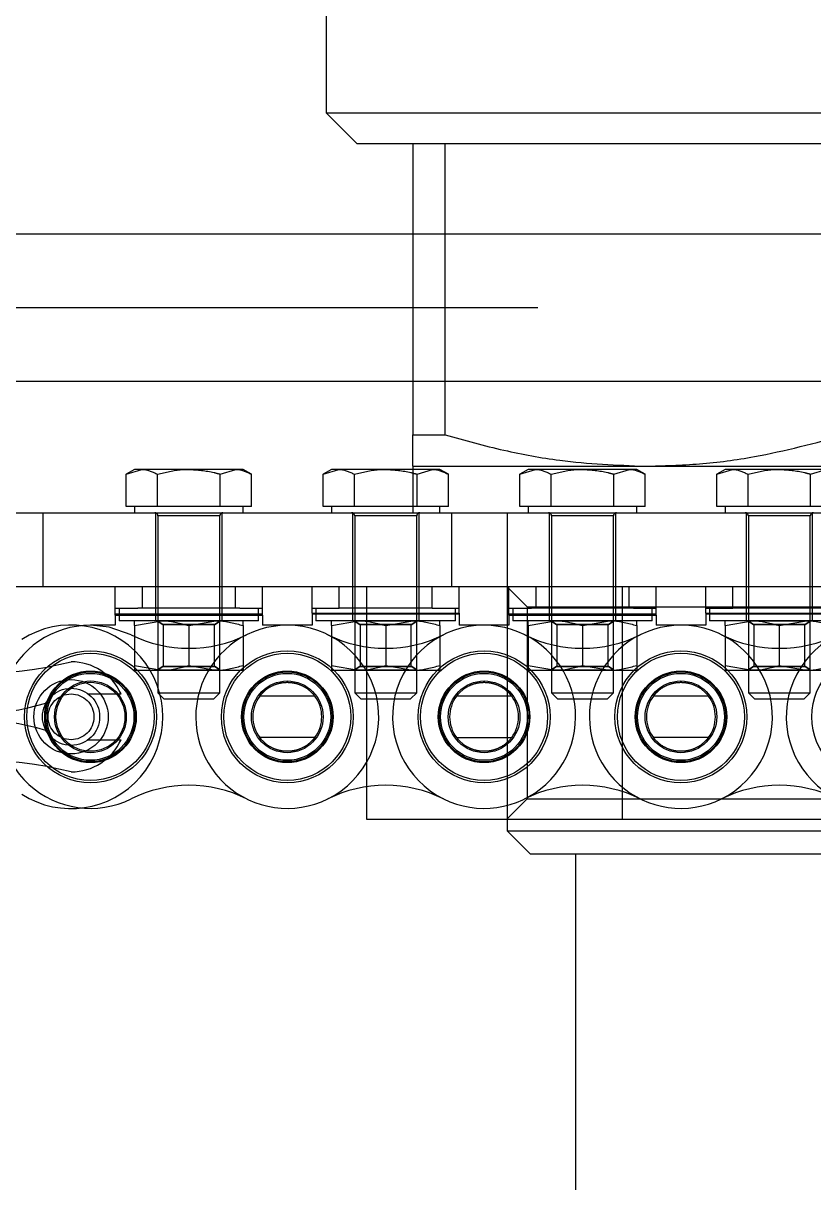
# Model space of a CAD drawing. Header units: metres. Extents: x 0 to 21025, y 0 to 14850.
# Drawn here: x 6182 to 6233, y 13225.5 to 13300.3 of the extents above; entities that cross this region are included whole.
import ezdxf

# ---------------------------------------------------------------- set-up
doc = ezdxf.new("R2010")
doc.units = ezdxf.units.M
doc.header["$LTSCALE"] = 25
doc.linetypes.add('HIDDEN2', pattern=[4.7625, 3.175, -1.5875])
doc.layers.add('SL4', color=4, linetype='Continuous')
doc.layers.add('ST1', color=7, linetype='HIDDEN2')

msp = doc.modelspace()

# ---------------------------------------------------------------- linework, layer by layer
at = {"layer": 'SL4'}
for p, q in [((6201.529, 13318.284), (6201.529, 13294.484)), ((6201.529, 13294.484), (6203.529, 13292.484)), ((6201.529, 13294.484), (6237.129, 13294.484)), ((6237.129, 13292.484), (6203.529, 13292.484)), ((6207.129, 13292.484), (6207.129, 13286.681)), ((6209.218, 13286.681), (6209.218, 13292.484)), ((5540.514, 13286.681), (6485.517, 13286.681)), ((6490.514, 13277.156), (5540.514, 13277.156))]:
    msp.add_line(p, q, dxfattribs=at)
at = {"layer": 'ST1'}
for p, q in [((6207.129, 13286.681), (6207.129, 13273.704)), ((6209.218, 13273.704), (6209.218, 13286.681)), ((5540.514, 13281.919), (6540.514, 13281.919)), ((6540.514, 13277.156), (5540.514, 13277.156)), ((6207.129, 13273.704), (6209.218, 13273.704)), ((6207.129, 13271.684), (6222.129, 13271.684)), ((6207.129, 13271.684), (6207.129, 13268.684)), ((6222.129, 13271.684), (6237.129, 13271.684)), ((6188.638, 13271.171), (6189.648, 13271.484)), ((6189.179, 13271.484), (6188.638, 13271.171)), ((6188.638, 13269.084), (6188.638, 13271.171)), ((6189.648, 13271.484), (6189.179, 13271.484)), ((6192.679, 13271.484), (6189.648, 13271.484)), ((6190.658, 13269.084), (6190.658, 13271.171)), ((6195.71, 13271.484), (6192.679, 13271.484)), ((6194.7, 13271.171), (6195.71, 13271.484)), ((6194.7, 13269.084), (6194.7, 13271.171)), ((6196.179, 13271.484), (6195.71, 13271.484)), ((6196.721, 13271.171), (6196.179, 13271.484)), ((6196.721, 13269.084), (6196.721, 13271.171)), ((6201.338, 13271.171), (6202.348, 13271.484)), ((6201.879, 13271.484), (6201.338, 13271.171)), ((6201.338, 13269.084), (6201.338, 13271.171)), ((6202.348, 13271.484), (6201.879, 13271.484)), ((6205.379, 13271.484), (6202.348, 13271.484)), ((6203.358, 13269.084), (6203.358, 13271.171)), ((6208.41, 13271.484), (6205.379, 13271.484)), ((6207.4, 13271.171), (6208.41, 13271.484)), ((6207.4, 13269.084), (6207.4, 13271.171)), ((6208.879, 13271.484), (6208.41, 13271.484)), ((6209.421, 13271.171), (6208.879, 13271.484)), ((6209.421, 13269.084), (6209.421, 13271.171)), ((6214.038, 13271.171), (6215.048, 13271.484)), ((6214.579, 13271.484), (6214.038, 13271.171)), ((6214.038, 13269.084), (6214.038, 13271.171)), ((6215.048, 13271.484), (6214.579, 13271.484)), ((6218.079, 13271.484), (6215.048, 13271.484)), ((6216.058, 13269.084), (6216.058, 13271.171)), ((6221.11, 13271.484), (6218.079, 13271.484)), ((6220.1, 13271.171), (6221.11, 13271.484)), ((6220.1, 13269.084), (6220.1, 13271.171)), ((6221.579, 13271.484), (6221.11, 13271.484)), ((6222.121, 13271.171), (6221.579, 13271.484)), ((6222.121, 13269.084), (6222.121, 13271.171)), ((6226.738, 13271.171), (6227.748, 13271.484)), ((6227.279, 13271.484), (6226.738, 13271.171)), ((6226.738, 13269.084), (6226.738, 13271.171)), ((6227.748, 13271.484), (6227.279, 13271.484)), ((6230.779, 13271.484), (6227.748, 13271.484)), ((6228.758, 13269.084), (6228.758, 13271.171)), ((6233.81, 13271.484), (6230.779, 13271.484)), ((6232.8, 13271.171), (6233.81, 13271.484)), ((6232.8, 13269.084), (6232.8, 13271.171)), ((6178.269, 13268.684), (6183.269, 13268.684)), ((6183.269, 13263.921), (6183.269, 13268.684)), ((6183.269, 13268.684), (6290.989, 13268.684)), ((6189.648, 13269.084), (6188.638, 13269.084)), ((6189.179, 13269.084), (6189.179, 13268.684)), ((6190.658, 13269.084), (6189.648, 13269.084)), ((6190.529, 13268.684), (6190.529, 13263.921)), ((6192.679, 13269.084), (6190.658, 13269.084)), ((6194.7, 13269.084), (6192.679, 13269.084)), ((6195.71, 13269.084), (6194.7, 13269.084)), ((6194.829, 13263.921), (6194.829, 13268.684)), ((6196.721, 13269.084), (6195.71, 13269.084)), ((6196.179, 13268.684), (6196.179, 13269.084)), ((6202.348, 13269.084), (6201.338, 13269.084)), ((6201.879, 13269.084), (6201.879, 13268.684)), ((6203.358, 13269.084), (6202.348, 13269.084)), ((6203.229, 13268.684), (6203.229, 13263.921)), ((6205.379, 13269.084), (6203.358, 13269.084)), ((6207.4, 13269.084), (6205.379, 13269.084)), ((6208.41, 13269.084), (6207.4, 13269.084)), ((6207.529, 13263.921), (6207.529, 13268.684)), ((6209.421, 13269.084), (6208.41, 13269.084)), ((6208.879, 13268.684), (6208.879, 13269.084)), ((6209.629, 13268.684), (6209.629, 13263.921)), ((6213.228, 13268.684), (6213.228, 13248.163)), ((6215.048, 13269.084), (6214.038, 13269.084)), ((6214.579, 13269.084), (6214.579, 13268.684)), ((6216.058, 13269.084), (6215.048, 13269.084)), ((6215.929, 13268.684), (6215.929, 13263.921)), ((6218.079, 13269.084), (6216.058, 13269.084)), ((6220.1, 13269.084), (6218.079, 13269.084)), ((6221.11, 13269.084), (6220.1, 13269.084)), ((6220.229, 13263.921), (6220.229, 13268.684)), ((6222.121, 13269.084), (6221.11, 13269.084)), ((6221.579, 13268.684), (6221.579, 13269.084)), ((6227.748, 13269.084), (6226.738, 13269.084)), ((6227.279, 13269.084), (6227.279, 13268.684)), ((6228.758, 13269.084), (6227.748, 13269.084)), ((6228.629, 13268.684), (6228.629, 13263.921)), ((6230.779, 13269.084), (6228.758, 13269.084)), ((6232.8, 13269.084), (6230.779, 13269.084)), ((6233.81, 13269.084), (6232.8, 13269.084)), ((6232.929, 13263.921), (6232.929, 13268.684)), ((6194.679, 13268.484), (6190.679, 13268.484)), ((6190.679, 13268.484), (6190.679, 13257.074)), ((6194.679, 13257.074), (6194.679, 13268.484)), ((6207.379, 13268.484), (6203.379, 13268.484)), ((6203.379, 13268.484), (6203.379, 13257.074)), ((6207.379, 13257.074), (6207.379, 13268.484)), ((6220.079, 13268.484), (6216.079, 13268.484)), ((6216.079, 13268.484), (6216.079, 13257.074)), ((6220.079, 13257.074), (6220.079, 13268.484)), ((6232.779, 13268.484), (6228.779, 13268.484)), ((6228.779, 13268.484), (6228.779, 13257.074)), ((6232.779, 13257.074), (6232.779, 13268.484)), ((6178.269, 13263.921), (6183.269, 13263.921)), ((6183.269, 13263.921), (6290.989, 13263.921)), ((6187.929, 13262.521), (6187.929, 13263.921)), ((6189.679, 13262.521), (6189.679, 13263.921)), ((6190.529, 13263.921), (6190.529, 13262.521)), ((6194.829, 13262.521), (6194.829, 13263.921)), ((6195.679, 13262.521), (6195.679, 13263.921)), ((6197.429, 13262.521), (6197.429, 13263.921)), ((6200.629, 13262.521), (6200.629, 13263.921)), ((6202.379, 13262.521), (6202.379, 13263.921)), ((6203.229, 13263.921), (6203.229, 13262.521)), ((6204.134, 13263.921), (6204.134, 13248.921)), ((6207.529, 13262.521), (6207.529, 13263.921)), ((6208.379, 13262.521), (6208.379, 13263.921)), ((6210.129, 13262.521), (6210.129, 13263.921)), ((6213.203, 13263.921), (6214.504, 13262.62)), ((6213.329, 13262.521), (6213.329, 13263.921)), ((6215.079, 13262.521), (6215.079, 13263.921)), ((6215.929, 13263.921), (6215.929, 13262.521)), ((6220.229, 13262.521), (6220.229, 13263.921)), ((6220.631, 13263.921), (6220.631, 13248.921)), ((6221.079, 13262.521), (6221.079, 13263.921)), ((6222.829, 13262.521), (6222.829, 13263.921)), ((6226.029, 13262.521), (6226.029, 13263.921)), ((6227.779, 13262.521), (6227.779, 13263.921)), ((6228.629, 13263.921), (6228.629, 13262.521)), ((6232.929, 13262.521), (6232.929, 13263.921)), ((6214.504, 13262.62), (6259.754, 13262.62)), ((6214.504, 13262.62), (6214.504, 13250.223)), ((6187.929, 13262.521), (6189.395, 13262.521)), ((6187.929, 13262.084), (6187.929, 13262.521)), ((6187.929, 13262.171), (6197.429, 13262.171)), ((6187.929, 13262.084), (6197.429, 13262.084)), ((6187.929, 13262.084), (6187.929, 13261.426)), ((6188.179, 13262.521), (6188.179, 13261.721)), ((6195.963, 13262.521), (6189.395, 13262.521)), ((6190.529, 13262.521), (6190.529, 13261.721)), ((6194.829, 13261.721), (6194.829, 13262.521)), ((6195.963, 13262.521), (6197.429, 13262.521)), ((6197.179, 13261.721), (6197.179, 13262.521)), ((6197.429, 13262.084), (6197.429, 13262.521)), ((6197.429, 13262.084), (6197.429, 13261.426)), ((6200.629, 13262.521), (6202.379, 13262.521)), ((6200.629, 13262.209), (6200.629, 13262.521)), ((6200.629, 13262.209), (6210.129, 13262.209)), ((6200.629, 13262.209), (6200.629, 13261.426)), ((6200.629, 13262.171), (6210.129, 13262.171)), ((6200.879, 13262.521), (6200.879, 13261.721)), ((6208.379, 13262.521), (6202.379, 13262.521)), ((6203.229, 13262.521), (6203.229, 13261.721)), ((6207.529, 13261.721), (6207.529, 13262.521)), ((6208.379, 13262.521), (6210.129, 13262.521)), ((6209.879, 13261.721), (6209.879, 13262.521)), ((6210.129, 13262.209), (6210.129, 13262.521)), ((6210.129, 13262.209), (6210.129, 13261.426)), ((6213.329, 13262.521), (6214.795, 13262.521)), ((6213.329, 13262.084), (6213.329, 13262.521)), ((6213.329, 13262.171), (6222.829, 13262.171)), ((6213.329, 13262.084), (6222.829, 13262.084)), ((6213.329, 13262.084), (6213.329, 13261.426)), ((6213.579, 13262.521), (6213.579, 13261.721)), ((6221.363, 13262.521), (6214.795, 13262.521)), ((6215.929, 13262.521), (6215.929, 13261.721)), ((6220.229, 13261.721), (6220.229, 13262.521)), ((6221.363, 13262.521), (6222.829, 13262.521)), ((6222.579, 13261.721), (6222.579, 13262.521)), ((6222.829, 13262.084), (6222.829, 13262.521)), ((6222.829, 13262.084), (6222.829, 13261.426)), ((6226.029, 13262.521), (6227.779, 13262.521)), ((6226.029, 13262.209), (6226.029, 13262.521)), ((6226.029, 13262.209), (6235.529, 13262.209)), ((6226.029, 13262.209), (6226.029, 13261.426)), ((6226.029, 13262.171), (6235.529, 13262.171)), ((6226.279, 13262.521), (6226.279, 13261.721)), ((6233.779, 13262.521), (6227.779, 13262.521)), ((6228.629, 13262.521), (6228.629, 13261.721)), ((6232.929, 13261.721), (6232.929, 13262.521)), ((6187.929, 13261.426), (6186.329, 13261.426)), ((6197.179, 13261.721), (6188.179, 13261.721)), ((6189.179, 13261.409), (6190.929, 13261.721)), ((6189.179, 13261.409), (6189.179, 13258.834)), ((6190.679, 13261.721), (6190.679, 13261.696)), ((6190.679, 13261.721), (6191.029, 13261.476)), ((6194.679, 13261.696), (6190.679, 13261.696)), ((6190.679, 13261.696), (6191.029, 13261.451)), ((6194.329, 13261.476), (6191.029, 13261.476)), ((6191.029, 13261.476), (6191.029, 13261.451)), ((6194.329, 13261.451), (6191.029, 13261.451)), ((6191.029, 13261.451), (6191.029, 13258.766)), ((6192.679, 13261.409), (6194.429, 13261.721)), ((6192.679, 13261.409), (6192.679, 13258.834)), ((6194.329, 13261.476), (6194.679, 13261.721)), ((6194.329, 13261.451), (6194.679, 13261.696)), ((6194.329, 13261.451), (6194.329, 13261.476)), ((6194.329, 13258.766), (6194.329, 13261.451)), ((6194.679, 13261.696), (6194.679, 13261.721)), ((6196.179, 13261.409), (6196.179, 13258.834)), ((6199.029, 13261.426), (6197.429, 13261.426)), ((6200.629, 13261.426), (6199.029, 13261.426)), ((6209.879, 13261.721), (6200.879, 13261.721)), ((6201.879, 13261.409), (6203.629, 13261.721)), ((6201.879, 13261.409), (6201.879, 13258.834)), ((6203.379, 13261.721), (6203.379, 13261.696)), ((6203.379, 13261.721), (6203.729, 13261.476)), ((6207.379, 13261.696), (6203.379, 13261.696)), ((6203.379, 13261.696), (6203.729, 13261.451)), ((6207.029, 13261.476), (6203.729, 13261.476)), ((6203.729, 13261.476), (6203.729, 13261.451)), ((6207.029, 13261.451), (6203.729, 13261.451)), ((6203.729, 13261.451), (6203.729, 13258.766)), ((6205.379, 13261.409), (6207.129, 13261.721)), ((6205.379, 13261.409), (6205.379, 13258.834)), ((6207.029, 13261.476), (6207.379, 13261.721)), ((6207.029, 13261.451), (6207.379, 13261.696)), ((6207.029, 13261.451), (6207.029, 13261.476)), ((6207.029, 13258.766), (6207.029, 13261.451)), ((6207.379, 13261.696), (6207.379, 13261.721)), ((6208.879, 13261.409), (6208.879, 13258.834)), ((6211.729, 13261.426), (6210.129, 13261.426)), ((6213.329, 13261.426), (6211.729, 13261.426)), ((6222.579, 13261.721), (6213.579, 13261.721)), ((6214.579, 13261.409), (6216.329, 13261.721)), ((6214.579, 13261.409), (6214.579, 13258.834)), ((6216.079, 13261.721), (6216.079, 13261.696)), ((6216.079, 13261.721), (6216.429, 13261.476)), ((6220.079, 13261.696), (6216.079, 13261.696)), ((6216.079, 13261.696), (6216.429, 13261.451)), ((6219.729, 13261.476), (6216.429, 13261.476)), ((6216.429, 13261.476), (6216.429, 13261.451)), ((6219.729, 13261.451), (6216.429, 13261.451)), ((6216.429, 13261.451), (6216.429, 13258.766)), ((6218.079, 13261.409), (6219.829, 13261.721)), ((6218.079, 13261.409), (6218.079, 13258.834)), ((6219.729, 13261.476), (6220.079, 13261.721)), ((6219.729, 13261.451), (6220.079, 13261.696)), ((6219.729, 13261.451), (6219.729, 13261.476)), ((6219.729, 13258.766), (6219.729, 13261.451)), ((6220.079, 13261.696), (6220.079, 13261.721)), ((6221.579, 13261.409), (6221.579, 13258.834)), ((6224.429, 13261.426), (6222.829, 13261.426)), ((6226.029, 13261.426), (6224.429, 13261.426)), ((6235.279, 13261.721), (6226.279, 13261.721)), ((6227.279, 13261.409), (6229.029, 13261.721)), ((6227.279, 13261.409), (6227.279, 13258.834)), ((6228.779, 13261.721), (6228.779, 13261.696)), ((6228.779, 13261.721), (6229.129, 13261.476)), ((6232.779, 13261.696), (6228.779, 13261.696)), ((6228.779, 13261.696), (6229.129, 13261.451)), ((6232.429, 13261.476), (6229.129, 13261.476)), ((6229.129, 13261.476), (6229.129, 13261.451)), ((6232.429, 13261.451), (6229.129, 13261.451)), ((6229.129, 13261.451), (6229.129, 13258.766)), ((6230.779, 13261.409), (6232.529, 13261.721)), ((6230.779, 13261.409), (6230.779, 13258.834)), ((6232.429, 13261.476), (6232.779, 13261.721)), ((6232.429, 13261.451), (6232.779, 13261.696)), ((6232.429, 13261.451), (6232.429, 13261.476)), ((6232.429, 13258.766), (6232.429, 13261.451)), ((6232.779, 13261.696), (6232.779, 13261.721)), ((6189.179, 13258.834), (6190.929, 13258.521)), ((6189.179, 13258.521), (6190.929, 13258.521)), ((6191.029, 13258.792), (6190.679, 13258.547)), ((6191.029, 13258.766), (6190.679, 13258.521)), ((6190.679, 13258.547), (6194.679, 13258.547)), ((6190.929, 13258.521), (6194.429, 13258.521)), ((6191.029, 13258.792), (6194.329, 13258.792)), ((6191.029, 13258.766), (6194.329, 13258.766)), ((6192.679, 13258.834), (6194.429, 13258.521)), ((6194.679, 13258.547), (6194.329, 13258.792)), ((6194.679, 13258.521), (6194.329, 13258.766)), ((6194.429, 13258.521), (6196.179, 13258.521)), ((6201.879, 13258.834), (6203.629, 13258.521)), ((6201.879, 13258.521), (6203.629, 13258.521)), ((6203.729, 13258.792), (6203.379, 13258.547)), ((6203.729, 13258.766), (6203.379, 13258.521)), ((6203.379, 13258.547), (6207.379, 13258.547)), ((6203.629, 13258.521), (6207.129, 13258.521)), ((6203.729, 13258.792), (6207.029, 13258.792)), ((6203.729, 13258.766), (6207.029, 13258.766)), ((6205.379, 13258.834), (6207.129, 13258.521)), ((6207.379, 13258.547), (6207.029, 13258.792)), ((6207.379, 13258.521), (6207.029, 13258.766)), ((6207.129, 13258.521), (6208.879, 13258.521)), ((6214.579, 13258.834), (6216.329, 13258.521)), ((6214.579, 13258.521), (6216.329, 13258.521)), ((6216.429, 13258.792), (6216.079, 13258.547)), ((6216.429, 13258.766), (6216.079, 13258.521)), ((6216.079, 13258.547), (6220.079, 13258.547)), ((6216.329, 13258.521), (6219.829, 13258.521)), ((6216.429, 13258.792), (6219.729, 13258.792)), ((6216.429, 13258.766), (6219.729, 13258.766)), ((6218.079, 13258.834), (6219.829, 13258.521)), ((6220.079, 13258.547), (6219.729, 13258.792)), ((6220.079, 13258.521), (6219.729, 13258.766)), ((6219.829, 13258.521), (6221.579, 13258.521)), ((6227.279, 13258.834), (6229.029, 13258.521)), ((6227.279, 13258.521), (6229.029, 13258.521)), ((6229.129, 13258.792), (6228.779, 13258.547)), ((6229.129, 13258.766), (6228.779, 13258.521)), ((6228.779, 13258.547), (6232.779, 13258.547)), ((6229.029, 13258.521), (6232.529, 13258.521)), ((6229.129, 13258.792), (6232.429, 13258.792)), ((6229.129, 13258.766), (6232.429, 13258.766)), ((6230.779, 13258.834), (6232.529, 13258.521)), ((6232.779, 13258.547), (6232.429, 13258.792)), ((6232.779, 13258.521), (6232.429, 13258.766)), ((6232.529, 13258.521), (6234.279, 13258.521)), ((6186.183, 13256.997), (6188.307, 13256.997)), ((6190.679, 13257.074), (6194.679, 13257.074)), ((6190.679, 13257.074), (6191.069, 13256.684)), ((6191.069, 13256.684), (6194.289, 13256.684)), ((6194.289, 13256.684), (6194.679, 13257.074)), ((6200.809, 13256.856), (6197.249, 13256.856)), ((6203.379, 13257.074), (6207.379, 13257.074)), ((6203.379, 13257.074), (6203.769, 13256.684)), ((6203.769, 13256.684), (6206.989, 13256.684)), ((6206.989, 13256.684), (6207.379, 13257.074)), ((6210.039, 13256.968), (6209.949, 13256.856)), ((6213.509, 13256.856), (6209.949, 13256.856)), ((6213.509, 13256.856), (6213.336, 13257.061)), ((6216.079, 13257.074), (6220.079, 13257.074)), ((6216.079, 13257.074), (6216.469, 13256.684)), ((6216.469, 13256.684), (6219.689, 13256.684)), ((6219.689, 13256.684), (6220.079, 13257.074)), ((6226.209, 13256.856), (6222.649, 13256.856)), ((6228.779, 13257.074), (6232.779, 13257.074)), ((6228.779, 13257.074), (6229.169, 13256.684)), ((6229.169, 13256.684), (6232.389, 13256.684)), ((6232.389, 13256.684), (6232.779, 13257.074)), ((6186.183, 13254.045), (6188.307, 13254.045)), ((6200.809, 13254.186), (6197.249, 13254.186)), ((6197.339, 13254.074), (6197.249, 13254.186)), ((6200.809, 13254.186), (6200.636, 13253.982)), ((6209.949, 13254.186), (6213.509, 13254.186)), ((6226.209, 13254.186), (6222.649, 13254.186)), ((6222.739, 13254.074), (6222.649, 13254.186)), ((6226.209, 13254.186), (6226.036, 13253.982)), ((6214.504, 13250.223), (6213.203, 13248.921)), ((6214.504, 13250.223), (6259.754, 13250.223)), ((6204.134, 13248.921), (6220.631, 13248.921)), ((6220.631, 13248.921), (6253.627, 13248.921)), ((6213.228, 13248.163), (6237.129, 13248.163)), ((6213.228, 13248.163), (6214.707, 13246.684)), ((6214.707, 13246.684), (6237.129, 13246.684)), ((6217.629, 13246.684), (6217.629, 13183.984))]:
    msp.add_line(p, q, dxfattribs=at)
at = {"layer": 'ST1', "flags": 128}
for points in [[(6188.951, 13260.812), (6187.538, 13261.301), (6186.329, 13261.426)], [(6197.249, 13256.856), (6197.456, 13257.095), (6197.566, 13257.197)], [(6222.649, 13256.856), (6222.856, 13257.095), (6222.966, 13257.197)], [(6209.949, 13254.186), (6210.156, 13253.948), (6210.266, 13253.845)]]:
    msp.add_lwpolyline(points, dxfattribs=at)
at = {"layer": 'ST1'}
for centre, radius in [((6186.329, 13255.521), 4.255), ((6186.329, 13255.521), 4.1), ((6186.329, 13255.521), 4.1), ((6186.329, 13255.521), 4.1), ((6186.329, 13255.521), 4.1), ((6199.029, 13255.521), 4.255), ((6199.029, 13255.521), 4.1), ((6199.029, 13255.521), 4.1), ((6199.029, 13255.521), 4.1), ((6199.029, 13255.521), 4.1), ((6211.729, 13255.521), 4.255), ((6211.729, 13255.521), 4.1), ((6211.729, 13255.521), 4.1), ((6211.729, 13255.521), 4.1), ((6211.729, 13255.521), 4.1), ((6224.429, 13255.521), 4.255), ((6224.429, 13255.521), 4.1), ((6224.429, 13255.521), 4.1), ((6224.429, 13255.521), 4.1), ((6224.429, 13255.521), 4.1), ((6237.129, 13255.521), 4.255), ((6186.329, 13255.521), 2.955), ((6186.329, 13255.521), 2.892), ((6186.329, 13255.521), 2.803), ((6199.029, 13255.521), 2.955), ((6199.029, 13255.521), 2.892), ((6199.029, 13255.521), 2.803), ((6211.729, 13255.521), 2.955), ((6211.729, 13255.521), 2.893), ((6211.729, 13255.521), 2.803), ((6224.429, 13255.521), 2.955), ((6224.429, 13255.521), 2.892), ((6224.429, 13255.521), 2.803), ((6185.076, 13255.521), 2.398), ((6185.076, 13255.521), 1.845), ((6186.329, 13255.521), 2.314), ((6186.329, 13255.521), 2.225), ((6199.029, 13255.521), 2.314), ((6211.729, 13255.521), 2.314), ((6224.429, 13255.521), 2.314), ((6185.076, 13255.521), 1.476)]:
    msp.add_circle(centre, radius, dxfattribs=at)
for centre, radius, start, end in [((6190.479, 13268.484), 0.2, 0, 90), ((6194.879, 13268.484), 0.2, 90, 180), ((6203.179, 13268.484), 0.2, 0, 90), ((6207.579, 13268.484), 0.2, 90, 180), ((6215.879, 13268.484), 0.2, 0, 90), ((6220.279, 13268.484), 0.2, 90, 180), ((6228.579, 13268.484), 0.2, 0, 90), ((6232.979, 13268.484), 0.2, 90, 180), ((6186.329, 13255.521), 5.905, 90, 296.35916), ((6185.076, 13255.521), 5.92, 237.56669, 122.43331), ((6199.029, 13255.521), 5.905, 90, 296.35916), ((6199.029, 13255.521), 5.905, 296.35916, 90), ((6211.729, 13255.521), 5.905, 90, 243.64084), ((6211.729, 13255.521), 5.905, 243.64084, 90), ((6224.429, 13255.521), 5.905, 90, 296.35916), ((6224.429, 13255.521), 5.905, 296.35916, 90), ((6237.129, 13255.521), 5.905, 90, 243.64084), ((6192.679, 13268.336), 8.397, 243.64084, 296.35916), ((6205.379, 13268.336), 8.397, 243.64084, 296.35916), ((6218.079, 13268.336), 8.397, 243.64084, 296.35916), ((6230.779, 13268.336), 8.397, 243.64084, 296.35916), ((6178.726, 13284.618), 26.322, 256.04015, 283.95985), ((6185.076, 13255.521), 3.552, 24.55336, 90), ((6199.029, 13255.521), 2.225, 143.1301, 216.8699), ((6199.029, 13255.521), 2.225, 323.1301, 36.8699), ((6211.729, 13255.521), 2.225, 143.1301, 216.8699), ((6211.729, 13255.521), 2.225, 323.1301, 36.8699), ((6224.429, 13255.521), 2.225, 143.1301, 216.8699), ((6224.429, 13255.521), 2.225, 323.1301, 36.8699), ((6178.726, 13271.874), 16.175, 252.993, 287.007), ((6178.726, 13239.169), 16.175, 72.993, 107.007), ((6185.076, 13255.521), 3.552, 270, 335.44664), ((6178.726, 13226.424), 26.322, 76.04015, 103.95985), ((6192.679, 13242.706), 8.397, 63.64084, 116.35916), ((6205.379, 13242.706), 8.397, 63.64084, 116.35916), ((6218.079, 13242.706), 8.397, 63.64084, 116.35916), ((6230.779, 13242.706), 8.397, 63.64084, 116.35916)]:
    msp.add_arc(centre, radius, start, end, dxfattribs=at)
for points, knots in [([(6207.129, 13271.684), (6207.129, 13271.715), (6207.129, 13271.779), (6207.129, 13272.361), (6207.129, 13273.187), (6207.129, 13273.704)], [0, 0, 0, 0, 0.268328, 0.541138, 1, 1, 1, 1]), ([(6209.218, 13273.704), (6210.479, 13273.357), (6212.923, 13272.684), (6217.229, 13271.886), (6220.287, 13271.76), (6222.129, 13271.684)], [0, 0, 0, 0, 0.297736, 0.577022, 1, 1, 1, 1]), ([(6222.129, 13271.684), (6223.297, 13271.715), (6225.653, 13271.779), (6229.985, 13272.361), (6233.092, 13273.187), (6235.04, 13273.704)], [0, 0, 0, 0, 0.268328, 0.541138, 1, 1, 1, 1]), ([(6189.648, 13271.484), (6189.672, 13271.483), (6190.013, 13271.479), (6190.348, 13271.319), (6190.658, 13271.171)], [0, 0, 0, 0, 0.070174, 1, 1, 1, 1]), ([(6190.658, 13271.171), (6191.177, 13271.3), (6191.844, 13271.466), (6192.527, 13271.481), (6192.679, 13271.484)], [0, 0, 0, 0, 0.778131, 1, 1, 1, 1]), ([(6192.679, 13271.484), (6193.228, 13271.443), (6193.912, 13271.392), (6194.569, 13271.208), (6194.7, 13271.171)], [0, 0, 0, 0, 0.801725, 1, 1, 1, 1]), ([(6195.71, 13271.484), (6195.734, 13271.483), (6196.075, 13271.479), (6196.41, 13271.319), (6196.721, 13271.171)], [0, 0, 0, 0, 0.070174, 1, 1, 1, 1]), ([(6202.348, 13271.484), (6202.372, 13271.483), (6202.713, 13271.479), (6203.048, 13271.319), (6203.358, 13271.171)], [0, 0, 0, 0, 0.070174, 1, 1, 1, 1]), ([(6203.358, 13271.171), (6203.877, 13271.3), (6204.544, 13271.466), (6205.227, 13271.481), (6205.379, 13271.484)], [0, 0, 0, 0, 0.778131, 1, 1, 1, 1]), ([(6205.379, 13271.484), (6205.928, 13271.443), (6206.612, 13271.392), (6207.269, 13271.208), (6207.4, 13271.171)], [0, 0, 0, 0, 0.801725, 1, 1, 1, 1]), ([(6208.41, 13271.484), (6208.434, 13271.483), (6208.775, 13271.479), (6209.11, 13271.319), (6209.421, 13271.171)], [0, 0, 0, 0, 0.070174, 1, 1, 1, 1]), ([(6215.048, 13271.484), (6215.072, 13271.483), (6215.413, 13271.479), (6215.748, 13271.319), (6216.058, 13271.171)], [0, 0, 0, 0, 0.070174, 1, 1, 1, 1]), ([(6216.058, 13271.171), (6216.577, 13271.3), (6217.244, 13271.466), (6217.927, 13271.481), (6218.079, 13271.484)], [0, 0, 0, 0, 0.778131, 1, 1, 1, 1]), ([(6218.079, 13271.484), (6218.628, 13271.443), (6219.312, 13271.392), (6219.969, 13271.208), (6220.1, 13271.171)], [0, 0, 0, 0, 0.801725, 1, 1, 1, 1]), ([(6221.11, 13271.484), (6221.134, 13271.483), (6221.475, 13271.479), (6221.81, 13271.319), (6222.121, 13271.171)], [0, 0, 0, 0, 0.070174, 1, 1, 1, 1]), ([(6227.748, 13271.484), (6227.772, 13271.483), (6228.113, 13271.479), (6228.448, 13271.319), (6228.758, 13271.171)], [0, 0, 0, 0, 0.070174, 1, 1, 1, 1]), ([(6228.758, 13271.171), (6229.277, 13271.3), (6229.944, 13271.466), (6230.627, 13271.481), (6230.779, 13271.484)], [0, 0, 0, 0, 0.778131, 1, 1, 1, 1]), ([(6230.779, 13271.484), (6231.328, 13271.443), (6232.012, 13271.392), (6232.669, 13271.208), (6232.8, 13271.171)], [0, 0, 0, 0, 0.801725, 1, 1, 1, 1]), ([(6189.179, 13261.409), (6189.179, 13261.456), (6189.179, 13261.639), (6189.179, 13261.686), (6189.179, 13261.721)], [0, 0, 0, 0, 0.257551, 1, 1, 1, 1]), ([(6190.929, 13261.721), (6190.971, 13261.721), (6191.562, 13261.716), (6192.141, 13261.557), (6192.679, 13261.409)], [0, 0, 0, 0, 0.070174, 1, 1, 1, 1]), ([(6194.429, 13261.721), (6194.471, 13261.721), (6195.062, 13261.716), (6195.641, 13261.557), (6196.179, 13261.409)], [0, 0, 0, 0, 0.0701742, 1, 1, 1, 1]), ([(6196.179, 13261.409), (6196.179, 13261.456), (6196.179, 13261.639), (6196.179, 13261.686), (6196.179, 13261.721)], [0, 0, 0, 0, 0.257551, 1, 1, 1, 1]), ([(6201.879, 13261.409), (6201.879, 13261.456), (6201.879, 13261.639), (6201.879, 13261.686), (6201.879, 13261.721)], [0, 0, 0, 0, 0.257551, 1, 1, 1, 1]), ([(6203.629, 13261.721), (6203.671, 13261.721), (6204.262, 13261.716), (6204.841, 13261.557), (6205.379, 13261.409)], [0, 0, 0, 0, 0.070174, 1, 1, 1, 1]), ([(6207.129, 13261.721), (6207.171, 13261.721), (6207.762, 13261.716), (6208.341, 13261.557), (6208.879, 13261.409)], [0, 0, 0, 0, 0.0701742, 1, 1, 1, 1]), ([(6208.879, 13261.409), (6208.879, 13261.456), (6208.879, 13261.639), (6208.879, 13261.686), (6208.879, 13261.721)], [0, 0, 0, 0, 0.257551, 1, 1, 1, 1]), ([(6214.579, 13261.409), (6214.579, 13261.456), (6214.579, 13261.639), (6214.579, 13261.686), (6214.579, 13261.721)], [0, 0, 0, 0, 0.257551, 1, 1, 1, 1]), ([(6216.329, 13261.721), (6216.371, 13261.721), (6216.962, 13261.716), (6217.541, 13261.557), (6218.079, 13261.409)], [0, 0, 0, 0, 0.070174, 1, 1, 1, 1]), ([(6219.829, 13261.721), (6219.871, 13261.721), (6220.462, 13261.716), (6221.041, 13261.557), (6221.579, 13261.409)], [0, 0, 0, 0, 0.0701742, 1, 1, 1, 1]), ([(6221.579, 13261.409), (6221.579, 13261.456), (6221.579, 13261.639), (6221.579, 13261.686), (6221.579, 13261.721)], [0, 0, 0, 0, 0.257551, 1, 1, 1, 1]), ([(6227.279, 13261.409), (6227.279, 13261.456), (6227.279, 13261.639), (6227.279, 13261.686), (6227.279, 13261.721)], [0, 0, 0, 0, 0.257551, 1, 1, 1, 1]), ([(6229.029, 13261.721), (6229.071, 13261.721), (6229.662, 13261.716), (6230.241, 13261.557), (6230.779, 13261.409)], [0, 0, 0, 0, 0.070174, 1, 1, 1, 1]), ([(6232.529, 13261.721), (6232.571, 13261.721), (6233.162, 13261.716), (6233.741, 13261.557), (6234.279, 13261.409)], [0, 0, 0, 0, 0.0701742, 1, 1, 1, 1]), ([(6189.179, 13258.834), (6189.179, 13258.787), (6189.179, 13258.603), (6189.179, 13258.556), (6189.179, 13258.521)], [0, 0, 0, 0, 0.257551, 1, 1, 1, 1]), ([(6190.929, 13258.521), (6190.971, 13258.522), (6191.562, 13258.526), (6192.141, 13258.685), (6192.679, 13258.834)], [0, 0, 0, 0, 0.070174, 1, 1, 1, 1]), ([(6194.429, 13258.521), (6194.471, 13258.522), (6195.062, 13258.526), (6195.641, 13258.685), (6196.179, 13258.834)], [0, 0, 0, 0, 0.0701742, 1, 1, 1, 1]), ([(6196.179, 13258.834), (6196.179, 13258.787), (6196.179, 13258.603), (6196.179, 13258.556), (6196.179, 13258.521)], [0, 0, 0, 0, 0.257551, 1, 1, 1, 1]), ([(6201.879, 13258.834), (6201.879, 13258.787), (6201.879, 13258.603), (6201.879, 13258.556), (6201.879, 13258.521)], [0, 0, 0, 0, 0.257551, 1, 1, 1, 1]), ([(6203.629, 13258.521), (6203.671, 13258.522), (6204.262, 13258.526), (6204.841, 13258.685), (6205.379, 13258.834)], [0, 0, 0, 0, 0.070174, 1, 1, 1, 1]), ([(6207.129, 13258.521), (6207.171, 13258.522), (6207.762, 13258.526), (6208.341, 13258.685), (6208.879, 13258.834)], [0, 0, 0, 0, 0.0701742, 1, 1, 1, 1]), ([(6208.879, 13258.834), (6208.879, 13258.787), (6208.879, 13258.603), (6208.879, 13258.556), (6208.879, 13258.521)], [0, 0, 0, 0, 0.257551, 1, 1, 1, 1]), ([(6214.579, 13258.834), (6214.579, 13258.787), (6214.579, 13258.603), (6214.579, 13258.556), (6214.579, 13258.521)], [0, 0, 0, 0, 0.257551, 1, 1, 1, 1]), ([(6216.329, 13258.521), (6216.371, 13258.522), (6216.962, 13258.526), (6217.541, 13258.685), (6218.079, 13258.834)], [0, 0, 0, 0, 0.070174, 1, 1, 1, 1]), ([(6219.829, 13258.521), (6219.871, 13258.522), (6220.462, 13258.526), (6221.041, 13258.685), (6221.579, 13258.834)], [0, 0, 0, 0, 0.0701742, 1, 1, 1, 1]), ([(6221.579, 13258.834), (6221.579, 13258.787), (6221.579, 13258.603), (6221.579, 13258.556), (6221.579, 13258.521)], [0, 0, 0, 0, 0.257551, 1, 1, 1, 1]), ([(6227.279, 13258.834), (6227.279, 13258.787), (6227.279, 13258.603), (6227.279, 13258.556), (6227.279, 13258.521)], [0, 0, 0, 0, 0.257551, 1, 1, 1, 1]), ([(6229.029, 13258.521), (6229.071, 13258.522), (6229.662, 13258.526), (6230.241, 13258.685), (6230.779, 13258.834)], [0, 0, 0, 0, 0.070174, 1, 1, 1, 1]), ([(6232.529, 13258.521), (6232.571, 13258.522), (6233.162, 13258.526), (6233.741, 13258.685), (6234.279, 13258.834)], [0, 0, 0, 0, 0.0701742, 1, 1, 1, 1]), ([(6197.249, 13256.856), (6197.361, 13256.986), (6197.58, 13257.242), (6198.02, 13257.525), (6198.509, 13257.706), (6199.029, 13257.766), (6199.55, 13257.706), (6200.039, 13257.525), (6200.479, 13257.242), (6200.698, 13256.986), (6200.809, 13256.856)], [0, 0, 0, 0, 0.130043, 0.255982, 0.379107, 0.5, 0.620893, 0.744018, 0.869957, 1, 1, 1, 1]), ([(6209.949, 13256.856), (6210.061, 13256.986), (6210.28, 13257.242), (6210.72, 13257.525), (6211.209, 13257.706), (6211.729, 13257.766), (6212.25, 13257.706), (6212.739, 13257.525), (6213.179, 13257.242), (6213.398, 13256.986), (6213.509, 13256.856)], [0, 0, 0, 0, 0.130043, 0.255982, 0.379107, 0.5, 0.620893, 0.744018, 0.869957, 1, 1, 1, 1]), ([(6222.649, 13256.856), (6222.761, 13256.986), (6222.98, 13257.242), (6223.42, 13257.525), (6223.909, 13257.706), (6224.429, 13257.766), (6224.95, 13257.706), (6225.439, 13257.525), (6225.879, 13257.242), (6226.098, 13256.986), (6226.209, 13256.856)], [0, 0, 0, 0, 0.130043, 0.255982, 0.379107, 0.5, 0.620893, 0.744018, 0.869957, 1, 1, 1, 1]), ([(6200.809, 13254.186), (6200.698, 13254.056), (6200.479, 13253.801), (6200.039, 13253.517), (6199.55, 13253.337), (6199.029, 13253.276), (6198.509, 13253.337), (6198.02, 13253.517), (6197.58, 13253.801), (6197.361, 13254.056), (6197.249, 13254.186)], [0, 0, 0, 0, 0.130043, 0.255982, 0.379107, 0.5, 0.620893, 0.744018, 0.869957, 1, 1, 1, 1]), ([(6213.509, 13254.186), (6213.398, 13254.056), (6213.179, 13253.801), (6212.739, 13253.517), (6212.25, 13253.337), (6211.729, 13253.276), (6211.209, 13253.337), (6210.72, 13253.517), (6210.28, 13253.801), (6210.061, 13254.056), (6209.949, 13254.186)], [0, 0, 0, 0, 0.130043, 0.255982, 0.379107, 0.5, 0.620893, 0.744018, 0.869957, 1, 1, 1, 1]), ([(6226.209, 13254.186), (6226.098, 13254.056), (6225.879, 13253.801), (6225.439, 13253.517), (6224.95, 13253.337), (6224.429, 13253.276), (6223.909, 13253.337), (6223.42, 13253.517), (6222.98, 13253.801), (6222.761, 13254.056), (6222.649, 13254.186)], [0, 0, 0, 0, 0.130043, 0.255982, 0.379107, 0.5, 0.620893, 0.744018, 0.869957, 1, 1, 1, 1])]:
    msp.add_open_spline(points, degree=3, knots=knots, dxfattribs=at)

doc.saveas('drawing.dxf')
